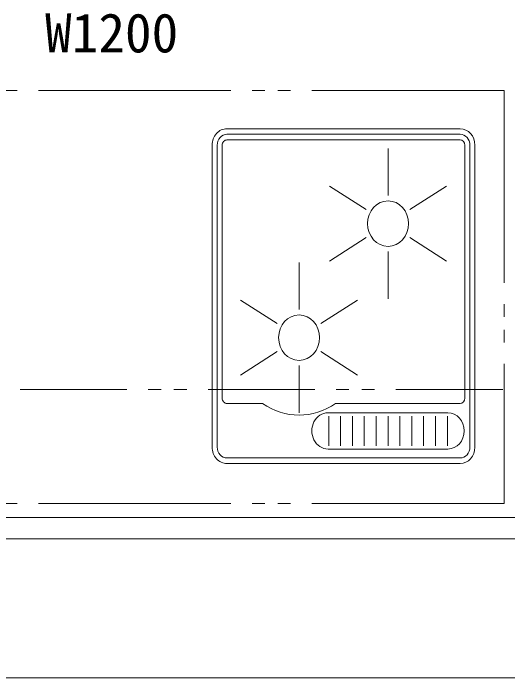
# Model space of a CAD drawing. Units: millimetres at full size, sheet at 1:30; details may follow other scales. Extents: x -6519 to 3331, y -10518 to -4118.
# Drawn here: x 98 to 793, y -8368 to -7435 of the extents above; entities that cross this region are included whole.
import ezdxf
from ezdxf.enums import TextEntityAlignment as Align

# ---------------------------------------------------------------- set-up
doc = ezdxf.new("R2010")
doc.units = ezdxf.units.MM
doc.header["$LTSCALE"] = 30
doc.linetypes.add('DOUBLE_CHAIN1', pattern=[8.8, 5, -1, 0.6, -0.6, 0.6, -1])
doc.linetypes.add('DOUBLE_CHAIN2', pattern=[12.8, 9, -1, 0.6, -0.6, 0.6, -1])
doc.layers.add('0-0', color=7, linetype='Continuous', lineweight=18)
doc.styles.add('ＭＳ 明朝', font='')
doc.styles.get('ＭＳ 明朝').set_extended_font_data('MS Mincho')

msp = doc.modelspace()

# ---------------------------------------------------------------- linework, layer by layer
at = {"layer": '0-0', "linetype": 'DOUBLE_CHAIN2', "lineweight": 9}
for p, q in [((787.75, -7543.18), (-412.25, -7543.18)), ((787.75, -7543.18), (787.75, -8123.18)), ((787.75, -8123.18), (-412.25, -8123.18))]:
    msp.add_line(p, q, dxfattribs=at)
at = {"layer": '0-0'}
for p, q in [((725.88, -7596.83), (398.38, -7596.83)), ((725.88, -7604.7), (398.38, -7604.7)), ((398.38, -7612.57), (725.88, -7612.57)), ((377.55, -7619.98), (377.55, -8044.09)), ((384.63, -7619.98), (384.63, -8044.09)), ((391.71, -7619.98), (391.71, -7975.56)), ((624.63, -7624.61), (624.63, -7690.82)), ((732.54, -7619.98), (732.54, -7975.56)), ((739.63, -7619.98), (739.63, -8044.09)), ((746.71, -7619.98), (746.71, -8044.09)), ((542.36, -7677.39), (593.96, -7710.49)), ((706.9, -7677.39), (655.3, -7710.49)), ((542.36, -7782.95), (593.96, -7749.85)), ((706.9, -7782.95), (655.3, -7749.85)), ((624.63, -7835.74), (624.63, -7769.53)), ((499.63, -7784.81), (499.63, -7851.02)), ((417.36, -7837.59), (468.96, -7870.69)), ((581.9, -7837.59), (530.3, -7870.69)), ((417.36, -7943.15), (468.96, -7910.05)), ((581.9, -7943.15), (530.3, -7910.05)), ((499.63, -7995.93), (499.63, -7929.73)), ((448.22, -7982.97), (398.38, -7982.97)), ((551.04, -7982.97), (725.88, -7982.97)), ((540.46, -7995.93), (708.79, -7995.93)), ((541.29, -8042.23), (541.29, -8000.56)), ((557.96, -8042.23), (557.96, -8000.56)), ((574.63, -8042.23), (574.63, -8000.56)), ((591.29, -8042.23), (591.29, -8000.56)), ((607.96, -8042.23), (607.96, -8000.56)), ((624.63, -8042.23), (624.63, -8000.56)), ((641.29, -8042.23), (641.29, -8000.56)), ((657.96, -8042.23), (657.96, -8000.56)), ((674.63, -8042.23), (674.63, -8000.56)), ((691.29, -8042.23), (691.29, -8000.56)), ((707.96, -8042.23), (707.96, -8000.56)), ((708.79, -8046.86), (540.46, -8046.86)), ((725.88, -8059.37), (398.38, -8059.37)), ((725.88, -8067.24), (398.38, -8067.24))]:
    msp.add_line(p, q, dxfattribs=at)
at = {"layer": '0-0', "color": 1, "linetype": 'DOUBLE_CHAIN1', "lineweight": 5}
msp.add_line((1577.75, -7963.18), (-4557.25, -7963.18), dxfattribs=at)
at = {"layer": '0-0', "lineweight": 9}
for p, q in [((1547.75, -8143.18), (-2092.25, -8143.18)), ((2507.75, -8368.18), (-2092.25, -8368.18))]:
    msp.add_line(p, q, dxfattribs=at)
msp.add_lwpolyline([(1577.75, -7573.18), (1577.75, -8173.18), (-617.25, -8173.18)], dxfattribs=at)
at = {"layer": '0-0'}
for centre, major_axis, start_param, end_param in [((398.38, -7619.98), (0, 23.15), 6.283185, 7.853982), ((725.88, -7619.98), (0, 23.15), 4.712389, 6.283185), ((398.38, -7619.98), (0, 15.28), 6.283185, 7.853982), ((725.88, -7619.98), (0, 15.28), 4.712389, 6.283185), ((398.38, -7619.98), (0, 7.41), 6.283185, 7.853982), ((725.88, -7619.98), (0, 7.41), 4.712389, 6.283185), ((398.38, -7975.56), (0, 7.41), 1.570796, 3.141593), ((725.88, -7975.56), (0, 7.41), 3.141593, 4.712389), ((499.63, -7890.37), (0, 108.81), 2.588804, 3.694381), ((540.46, -8021.4), (0, 25.46), 6.283185, 9.424778), ((708.79, -8021.4), (0, 25.46), 3.141593, 6.283185), ((398.38, -8044.09), (0, 23.15), 1.570796, 3.141593), ((398.38, -8044.09), (0, 15.28), 1.570796, 3.141593), ((725.88, -8044.09), (0, 15.28), 3.141593, 4.712389), ((725.88, -8044.09), (0, 23.15), 3.141593, 4.712389)]:
    msp.add_ellipse(centre, major_axis=major_axis, ratio=0.899924, start_param=start_param, end_param=end_param, dxfattribs=at)
for centre in [(624.63, -7730.17), (499.63, -7890.37)]:
    msp.add_ellipse(centre, major_axis=(0, 31.95), ratio=0.899924, dxfattribs=at)

# ---------------------------------------------------------------- texts
at = {"layer": '0-0', "color": 4, "style": 'ＭＳ 明朝'}
msp.add_text('W1200', height=54.99, dxfattribs=at).set_placement((142.84, -7506.14), align=Align.BOTTOM_LEFT)

doc.saveas('drawing.dxf')
